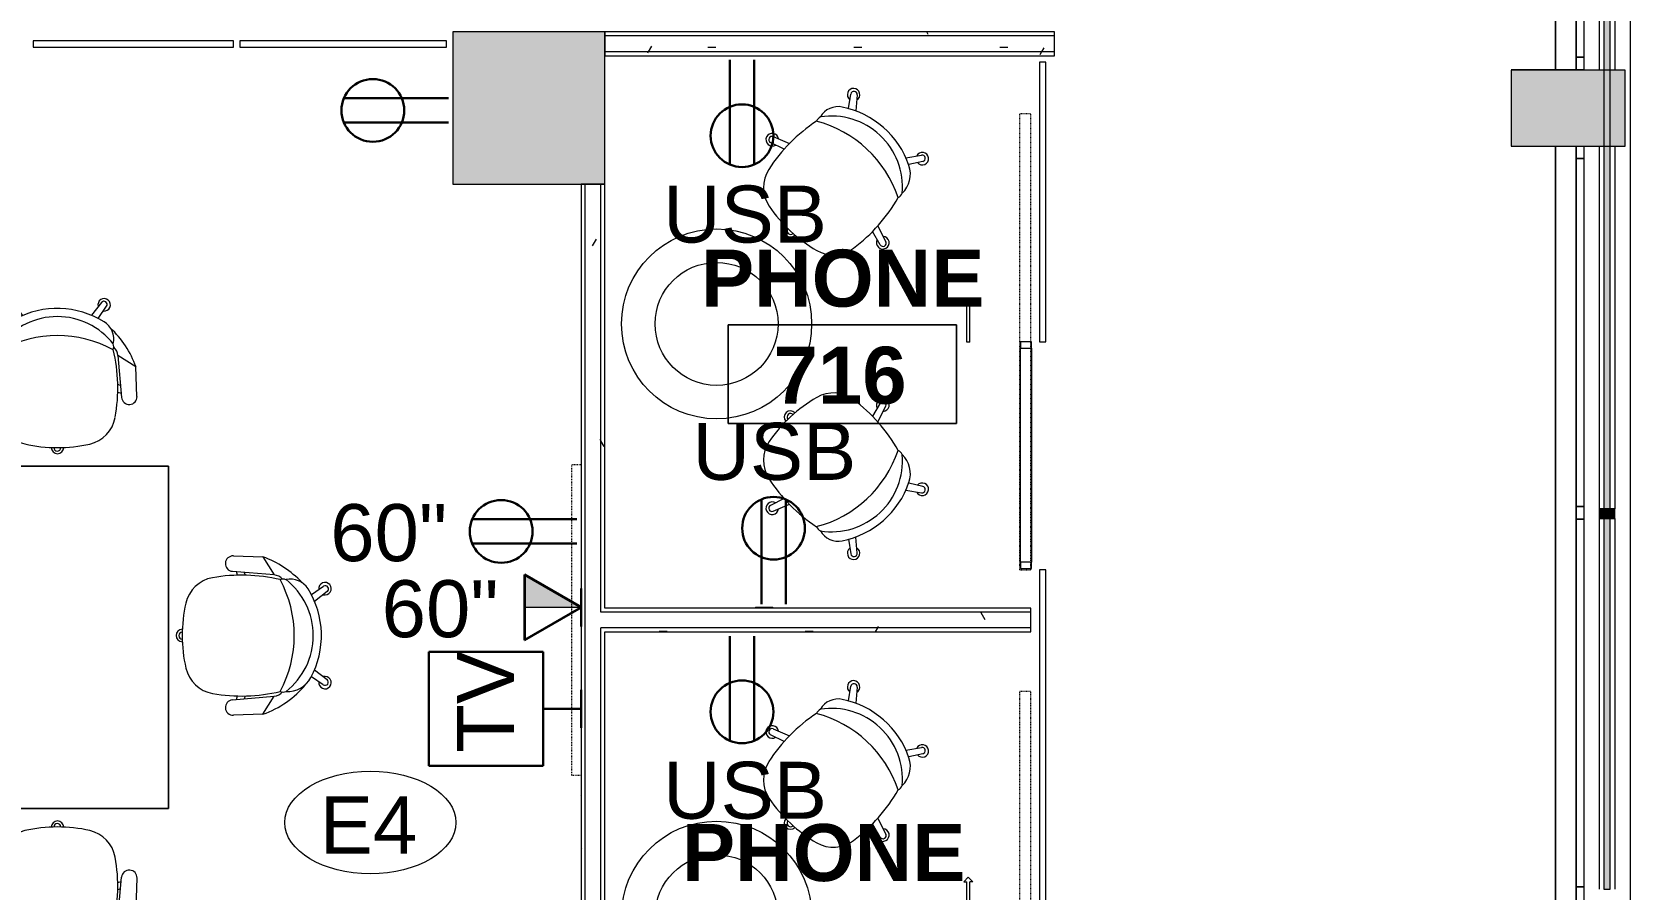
# Model space of a CAD drawing. Header units: inches. Extents: x -2349 to 1043, y -456 to 2193.
# Drawn here: x 753.6 to 1005.7, y -2.3 to 133 of the extents above; entities that cross this region are included whole.
import ezdxf

# ---------------------------------------------------------------- set-up
doc = ezdxf.new("R2010")
doc.units = ezdxf.units.IN
doc.header["$MEASUREMENT"] = 0
doc.linetypes.add('Dash', pattern=[0.25, 0.125, -0.125])
doc.linetypes.add('Dash 1_16_', pattern=[0.125, 0.0625, -0.0625])
for name, color, linetype, lineweight in [('5033_00_7th-9th Floors_Updated_dwg', 8, 'Continuous', 9), ('A-ANNO-NOTE', 131, 'Continuous', 30), ('A-AREA-IDEN', 2, 'Continuous', 9), ('A-COLS', 52, 'Continuous', 13), ('A-DETL-GENF', 92, 'Continuous', 9), ('A-DOOR', 31, 'Continuous', 13), ('A-GLAZ-CURT', 52, 'Continuous', 13), ('A-GLAZ-CWMG', 51, 'Continuous', 13), ('A-Glaz-Exst', 7, 'Continuous', 9), ('A-Shell', 7, 'Continuous', 9), ('A-WALL', 113, 'Continuous', 13), ('A-WALL-PATT', 111, 'Continuous', 13), ('COLUMN', 7, 'Continuous', 9), ('E-ELEC-FIXT', 91, 'Continuous', 9), ('I-FURN', 30, 'Continuous', 9), ('I-WALL', 2, 'Continuous', 13), ('Q-SPCQ', 91, 'Continuous', 9), ('Q-SPCQ-HDLN', 91, 'Dash', 9), ('Q-SPCQ-IDEN', 132, 'Continuous', 9)]:
    doc.layers.add(name, color=color, linetype=linetype, lineweight=lineweight)
doc.styles.add('Arial', font='arial.ttf', dxfattribs={"height": 9})
doc.styles.add('Swis721 Lt BT', font='swissl.ttf', dxfattribs={"height": 9})
doc.styles.add('Swis721 Lt BT_B', font='', dxfattribs={"height": 9})
doc.styles.get('Swis721 Lt BT_B').set_extended_font_data('Swis721 Lt BT', bold=True)
pattern_1 = [(0, (0, 0), (30.72, 7.68), [1.267, -21.773, 1.267, -21.773, -122.88]), (0, (0, 0), (30.72, 7.68), [-46.08, 1.267, -44.813, 1.267, -21.773, -53.76]), (0, (0, 0), (30.72, 7.68), [-115.2, 1.267, -14.093, 1.267, -37.133]), (120, (11.52, 3.84), (-22.011075, 22.7643), [1.267, -21.773, 1.267, -21.773, -122.88]), (120, (11.52, 3.84), (-22.011075, 22.7643), [-46.08, 1.267, -44.813, 1.267, -21.773, -53.76]), (120, (11.52, 3.84), (-22.011075, 22.7643), [-115.2, 1.267, -14.093, 1.267, -37.133]), (240, (15.36, 19.2), (-8.708925, -30.4443), [1.267, -21.773, 1.267, -21.773, -122.88]), (240, (15.36, 19.2), (-8.708925, -30.4443), [-46.08, 1.267, -44.813, 1.267, -21.773, -53.76]), (240, (15.36, 19.2), (-8.708925, -30.4443), [-115.2, 1.267, -14.093, 1.267, -37.133])]

# ---------------------------------------------------------------- blocks, each defined once
blk = doc.blocks.new('5033_00_7th-9th Floors_Updated_dwg-8585573-7TH FLOOR POWER _ SIGNAL')
at = {"layer": 'A-Glaz-Exst'}
for p, q in [((997.2, -53), (997.2, 98.19)), ((997.2, 98.19), (997.2, -53)), ((997.2, -51), (998.45, -51)), ((998.45, -51), (997.2, -51)), ((997.2, -545), (997.2, -65.02)), ((997.2, -65.02), (997.2, -545)), ((997.2, -121.94), (998.45, -121.94)), ((998.45, -121.94), (997.2, -121.94)), ((997.2, -123.94), (998.45, -123.94)), ((998.45, -123.94), (997.2, -123.94)), ((997.2, -181.94), (998.45, -181.94)), ((998.45, -181.94), (997.2, -181.94))]:
    blk.add_line(p, q, dxfattribs=at)
at = {"layer": 'A-Glaz-Exst', "flags": 128}
blk.add_lwpolyline([(998.45, -67), (997.2, -67)], close=True, dxfattribs=at)
at = {"layer": 'A-Shell'}
for p, q in [((993.95, -53.02), (993.95, 93.33)), ((993.95, 93.33), (993.95, -53.02)), ((993.95, -545.02), (993.95, -65.02)), ((993.95, -65.02), (993.95, -545.02))]:
    blk.add_line(p, q, dxfattribs=at)
at = {"layer": 'COLUMN'}
for p, q in [((986.95, -53), (998.45, -53)), ((998.45, -53), (986.95, -53))]:
    blk.add_line(p, q, dxfattribs=at)
blk = doc.blocks.new('Columns 1 - Columns 1-7118049-7TH FLOOR POWER _ SIGNAL')
at = {"layer": 'A-COLS', "lineweight": 9}
h = blk.add_hatch(color=7, dxfattribs=at)
h.paths.add_polyline_path([(862, -405.11), (861.98, -372.97), (801.98, -351.58), (801.98, -383.71), (861.95, -405.09)], flags=0)
h.paths.add_polyline_path([(994.48, -377), (1004.95, -376.98), (1004.95, -365), (986.95, -365), (986.95, -377), (993.97, -377)], flags=0)
h.paths.add_polyline_path([(514, -281.76), (514, -249.63), (453.98, -228.24), (453.98, -260.37), (513.95, -281.74)], flags=0)
h.paths.add_polyline_path([(166, -158.41), (166, -126.28), (105.98, -104.89), (105.98, -137.02), (165.95, -158.39)], flags=0)
h.paths.add_polyline_path([(-182, -35.06), (-182, -2.93), (-242.02, 18.46), (-242.02, -13.67), (-182.05, -35.04)], flags=0)
h.paths.add_polyline_path([(-1982.09, 88.27), (-1922.03, 109.69), (-1922.03, 140.32), (-1982.09, 118.92), (-1982.06, 97), (-1976.88, 98.83), (-1974.21, 91.29), (-1982.09, 88.5), (-1982.09, 88.41)], flags=0)
h.paths.add_polyline_path([(-530, 88.28), (-530, 120.42), (-590.02, 141.81), (-590.02, 109.68), (-530.05, 88.3)], flags=0)
h.paths.add_polyline_path([(843.95, 109), (843.91, 133), (819.95, 133), (819.95, 109), (840.1, 109)], flags=0)
h.paths.add_polyline_path([(1000.37, 115), (1004.95, 115.02), (1004.95, 127), (986.95, 127), (986.95, 115), (998.45, 115)], flags=0)
h.paths.add_polyline_path([(-1634.06, 211.7), (-1574.03, 233.05), (-1574.03, 264.36), (-1634.06, 242.96), (-1634.06, 211.72)], flags=0)
h.paths.add_polyline_path([(-878.47, 211.8), (-878.47, 243.93), (-938.5, 265.32), (-938.5, 233.19), (-878.52, 211.82)], flags=0)
h.paths.add_polyline_path([(495.95, 232), (495.95, 256), (472.03, 256), (472.03, 232), (492.75, 232)], flags=0)
h.paths.add_polyline_path([(-1286.05, 334.98), (-1268.05, 341.39), (-1268.05, 345.6), (-1256.05, 349.87), (-1244.05, 345.6), (-1244.05, 341.38), (-1226.05, 335.02), (-1226.06, 367), (-1256.05, 377.69), (-1286.05, 367), (-1286.05, 334.99)], flags=0)
h.paths.add_polyline_path([(-2021.16, 351.64), (-2013.01, 374.21), (-2035.58, 382.36), (-2043.73, 359.79), (-2041.62, 359.02)], flags=0)
h.paths.add_polyline_path([(-207.74, 478), (-200.03, 478), (-200.03, 502), (-219.79, 502), (-224.03, 490.27), (-224.03, 478), (-208.32, 478)], flags=0)
h.paths.add_polyline_path([(-224.03, 501.32), (-223.78, 502), (-224.03, 502)], flags=0)
h.paths.add_polyline_path([(-549.3, 601), (-548.03, 601), (-548.03, 625), (-569.15, 625), (-572.03, 617.05), (-572.03, 601), (-556.09, 601)], flags=0)
h.paths.add_polyline_path([(496.2, 601), (496.2, 625), (472.2, 625), (472.2, 601), (492.75, 601)], flags=0)
h.paths.add_polyline_path([(831.97, 601.06), (843.95, 601.08), (843.91, 625.06), (819.95, 625.06), (819.95, 601.06), (831.95, 601.06)], flags=0)
h.paths.add_polyline_path([(999.15, 607.06), (1004.95, 607.08), (1004.95, 619.06), (986.95, 619.06), (986.95, 607.06), (998.45, 607.06)], flags=0)
h.paths.add_polyline_path([(-1887.92, 720.64), (-1879.77, 743.21), (-1902.34, 751.36), (-1910.49, 728.79), (-1899.81, 724.93)], flags=0)
h.paths.add_polyline_path([(-910.74, 724), (-896.03, 724), (-896.03, 748), (-920.67, 748), (-920.67, 724), (-911.68, 724)], flags=0)
h.paths.add_polyline_path([(-1616.03, 724), (-1592.03, 724), (-1592.03, 748), (-1616.03, 748), (-1616.03, 731.5)], flags=0)
h.paths.add_polyline_path([(-1843.5, 843.64), (-1835.35, 866.21), (-1857.93, 874.36), (-1866.08, 851.79), (-1845.61, 844.39)], flags=0)
h.paths.add_polyline_path([(492.75, 847), (496.2, 847), (496.2, 871), (472.2, 871), (472.2, 847), (479.89, 847)], flags=0)
h.paths.add_polyline_path([(-1574.05, 847), (-1574.06, 871), (-1616.19, 871), (-1616.19, 847), (-1576.33, 847)], flags=0)
h.paths.add_polyline_path([(-1268.03, 847.03), (-1243.86, 847.03), (-1243.86, 871), (-1268.03, 871), (-1268.03, 863.81)], flags=0)
h.paths.add_polyline_path([(843.95, 1093), (843.91, 1117), (819.95, 1117), (819.95, 1093), (840.1, 1093)], flags=0)
h.paths.add_polyline_path([(482.08, 1093), (495.95, 1093), (495.95, 1117), (471.83, 1117), (471.83, 1093), (481.27, 1093)], flags=0)
h.paths.add_polyline_path([(-1259.55, 1093.21), (-1244.3, 1093.21), (-1244.3, 1117.25), (-1268.29, 1117.25), (-1268.29, 1093.21), (-1268.07, 1093.21)], flags=0)
h.paths.add_polyline_path([(-1607.55, 1093.21), (-1592.35, 1093.21), (-1592.35, 1117.25), (-1616.3, 1117.25), (-1616.3, 1093.21), (-1616.07, 1093.21)], flags=0)
h.paths.add_polyline_path([(993.95, 1099), (1004.95, 1099.02), (1004.95, 1111), (986.95, 1111), (986.95, 1099), (993.94, 1099)], flags=0)
h.paths.add_polyline_path([(-1594.42, 1339.25), (-1592.3, 1339.25), (-1592.3, 1363.25), (-1616.3, 1363.25), (-1616.3, 1339.25), (-1600.55, 1339.25)], flags=0)
h.paths.add_polyline_path([(-1268.3, 1339.25), (-1244.3, 1339.25), (-1244.3, 1363.25), (-1268.3, 1363.25), (-1268.3, 1343.02)], flags=0)
h.paths.add_polyline_path([(471.95, 1462.86), (495.95, 1462.86), (495.95, 1486.86), (471.95, 1486.86)], flags=0)
h.paths.add_polyline_path([(801.95, 1567), (861.95, 1588.4), (861.95, 1619.14), (850.07, 1619.14), (850, 1619.04), (849.95, 1619.16), (849.95, 1622.86), (801.95, 1605.75), (801.95, 1567.02)], flags=0)
h.paths.add_polyline_path([(-1592.05, 1585.02), (-1592.05, 1609.02), (-1616.05, 1609.02), (-1616.05, 1585.02)], flags=0)
h.paths.add_polyline_path([(-1244.3, 1585.27), (-1244.3, 1609.27), (-1268.3, 1609.27), (-1268.3, 1585.27)], flags=0)
h.paths.add_polyline_path([(-1678.05, 1731.02), (-1654.55, 1731.02), (-1654.55, 1776.02), (-1678.05, 1776.02), (-1678.05, 1772.52), (-1658.05, 1772.52), (-1658.05, 1734.52), (-1678.05, 1734.52)], flags=0)
h.paths.add_polyline_path([(-921.05, 1827.02), (-895.05, 1827.02), (-895.05, 1853.02), (-921.05, 1853.02), (-921.05, 1827.76)], flags=0)
h.paths.add_polyline_path([(496.95, 1827.02), (496.95, 1853.02), (470.95, 1853.02), (470.95, 1827.02), (492.75, 1827.02)], flags=0)
h.paths.add_polyline_path([(148.95, 1827.02), (148.95, 1853.02), (122.95, 1853.02), (122.95, 1827.02), (145.4, 1827.02)], flags=0)
h.paths.add_polyline_path([(-559.8, 1827.02), (-547.04, 1827.02), (-547.04, 1853.02), (-573.04, 1853.02), (-573.04, 1827.02), (-560.05, 1827.02)], flags=0)
h.paths.add_polyline_path([(-214.73, 1827.04), (-199.03, 1827.04), (-199.03, 1853.03), (-225.05, 1853.03), (-225.05, 1827.04), (-214.81, 1827.04)], flags=0)
h.paths.add_polyline_path([(-1604.86, 1828.27), (-1592.3, 1828.27), (-1592.3, 1852.27), (-1600.05, 1852.27), (-1600.05, 2104.82), (-1574.05, 2104.82), (-1574.05, 2138.82), (-1608.05, 2138.82), (-1608.05, 1852.27), (-1616.3, 1852.27), (-1616.3, 1828.27), (-1605.11, 1828.27)], flags=0)
h.paths.add_polyline_path([(-1246.45, 1828.27), (-1244.3, 1828.27), (-1244.3, 1852.27), (-1268.3, 1852.27), (-1268.3, 1828.27), (-1252.55, 1828.27)], flags=0)
h.paths.add_polyline_path([(-1629.95, 1836.02), (-1620.8, 1836.02), (-1620.8, 1844.02), (-1678.05, 1844.02), (-1678.05, 1836.02)], flags=0)
h.paths.add_polyline_path([(861.95, 2100.07), (861.95, 2138.82), (801.95, 2138.82), (801.95, 2110.02), (831.95, 2110.02), (831.95, 2100.07), (853.95, 2100.07)], flags=0)
h.paths.add_polyline_path([(-878.05, 2104.79), (-878.05, 2138.82), (-938.13, 2138.82), (-938.13, 2104.79)], flags=0)
h.paths.add_polyline_path([(-1225.94, 2104.81), (-1225.94, 2138.82), (-1286.03, 2138.82), (-1286.03, 2104.81)], flags=0)
h.paths.add_polyline_path([(165.96, 2104.82), (165.96, 2138.82), (105.95, 2138.82), (105.95, 2104.82)], flags=0)
h.paths.add_polyline_path([(454.05, 2104.82), (513.95, 2104.82), (513.95, 2138.82), (454.05, 2138.82)], flags=0)
h.paths.add_polyline_path([(-590.05, 2104.82), (-530.05, 2104.82), (-530.05, 2138.82), (-590.05, 2138.82)], flags=0)
h.paths.add_polyline_path([(-181.82, 2104.82), (-181.82, 2138.82), (-242.05, 2138.82), (-242.05, 2104.82), (-189.08, 2104.82)], flags=0)
at = {"layer": 'A-COLS', "color": 8, "lineweight": 20}
for p, q in [((843.95, 133), (819.95, 133)), ((819.95, 133), (819.95, 109)), ((843.95, 109), (843.95, 133)), ((1004.95, 127), (986.95, 127)), ((986.95, 127), (986.95, 115)), ((1004.95, 115), (1004.95, 127)), ((986.95, 115), (1004.95, 115)), ((819.95, 109), (843.95, 109))]:
    blk.add_line(p, q, dxfattribs=at)
blk = doc.blocks.new('System Panel - Glazed-7824391-7TH FLOOR POWER _ SIGNAL')
at = {"layer": 'A-GLAZ-CURT', "lineweight": 9}
h = blk.add_hatch(color=7, dxfattribs=at)
h.paths.add_polyline_path([(-64.25, 0.23), (-64.25, -0.5), (-6.9, -0.5), (-6.9, 0.5), (-64.25, 0.5)], flags=0)
h.paths.add_polyline_path([(5.1, -0.01), (5.12, -0.5), (64.25, -0.5), (64.25, 0.5), (5.1, 0.5)], flags=0)
at = {"layer": 'A-GLAZ-CURT', "color": 8, "lineweight": 20}
for p, q in [((64.25, 0.5), (-64.25, 0.5)), ((-64.25, 0.5), (-64.25, -0.5)), ((64.25, -0.5), (64.25, 0.5)), ((-64.25, -0.5), (64.25, -0.5))]:
    blk.add_line(p, q, dxfattribs=at)
blk = doc.blocks.new('System Panel - Glazed-7824389-7TH FLOOR POWER _ SIGNAL')
at = {"layer": 'A-GLAZ-CURT', "lineweight": 9}
blk.add_hatch(color=7, dxfattribs=at).paths.add_polyline_path([(-29.25, -0.5), (29.25, -0.5), (29.25, 0.5), (-29.25, 0.5)], flags=0)
at = {"layer": 'A-GLAZ-CURT', "color": 8, "lineweight": 20}
for p, q in [((29.25, 0.5), (-29.25, 0.5)), ((-29.25, 0.5), (-29.25, -0.5)), ((29.25, -0.5), (29.25, 0.5)), ((-29.25, -0.5), (29.25, -0.5))]:
    blk.add_line(p, q, dxfattribs=at)
blk = doc.blocks.new('Rectangular Mullion - 1_5_ x 2_5_ rectangular SS-7796962-7TH FLOOR POWER _ SIGNAL')
at = {"layer": 'A-GLAZ-CWMG', "lineweight": 9}
for p, q in [((1000.83, -245.79), (1000.83, -304.29)), ((1003.33, -245.79), (1003.33, -304.29))]:
    blk.add_line(p, q, dxfattribs=at)
blk = doc.blocks.new('Rectangular Mullion - 1_5_ x 2_5_ rectangular SS-7824379-7TH FLOOR POWER _ SIGNAL')
at = {"layer": 'A-GLAZ-CWMG', "lineweight": 9}
for p, q in [((1000.83, 186.21), (1000.83, 127)), ((1003.33, 186.21), (1003.33, 127)), ((1000.83, 115), (1000.83, 57.71)), ((1003.33, 115), (1003.33, 57.71))]:
    blk.add_line(p, q, dxfattribs=at)
blk = doc.blocks.new('Rectangular Mullion - 1_5_ x 2_5_ rectangular SS-7796925-7TH FLOOR POWER _ SIGNAL')
at = {"layer": 'A-GLAZ-CWMG', "lineweight": 9}
blk.add_hatch(color=7, dxfattribs=at).paths.add_polyline_path([(-0.75, 0.5), (-0.75, 1.25), (0.75, 1.25), (0.75, -1.25), (-0.75, -1.25), (-0.75, -0.5)], flags=0)
at = {"layer": 'A-GLAZ-CWMG', "color": 8, "lineweight": 20}
for p, q in [((-0.75, 1.25), (0.75, 1.25)), ((-0.75, -1.25), (-0.75, 1.25)), ((0.75, 1.25), (0.75, -1.25)), ((0.75, -1.25), (-0.75, -1.25))]:
    blk.add_line(p, q, dxfattribs=at)
blk = doc.blocks.new('Furniture 19 - Furniture 49-7940041-7TH FLOOR POWER _ SIGNAL')
at = {"layer": 'I-FURN'}
for p, q in [((775.12, 64.45), (625.12, 64.45)), ((625.12, 64.45), (625.12, 10.45)), ((625.12, 10.45), (625.12, 64.45)), ((625.12, 64.45), (775.12, 64.45)), ((775.12, 10.45), (775.12, 64.45)), ((775.12, 64.45), (775.12, 10.45)), ((660.61, 51.27), (645.61, 51.27)), ((645.61, 51.27), (645.61, 23.27)), ((645.61, 23.27), (645.61, 51.27)), ((645.61, 51.27), (660.61, 51.27)), ((660.61, 23.27), (660.61, 51.27)), ((660.61, 51.27), (660.61, 23.27)), ((751.61, 51.27), (736.61, 51.27)), ((736.61, 51.27), (736.61, 23.27)), ((736.61, 23.27), (736.61, 51.27)), ((736.61, 51.27), (751.61, 51.27)), ((751.61, 23.27), (751.61, 51.27)), ((751.61, 51.27), (751.61, 23.27)), ((645.61, 23.27), (660.61, 23.27)), ((660.61, 23.27), (645.61, 23.27)), ((736.61, 23.27), (751.61, 23.27)), ((751.61, 23.27), (736.61, 23.27)), ((625.12, 10.45), (775.12, 10.45)), ((775.12, 10.45), (625.12, 10.45))]:
    blk.add_line(p, q, dxfattribs=at)
blk = doc.blocks.new('Steelcase - Seating - Cobi 434 Series - Chair - Fix Arm-8034292-7TH FLOOR POWER _ SIGNAL')
at = {"layer": 'I-FURN'}
for p, q in [((-12.47, -12.75), (-12.64, -8.08)), ((-10.21, -7.93), (-9.63, -14.52)), ((-10.15, -8.59), (-9.59, -8.75)), ((-9.6, -9.96), (-10.05, -9.8)), ((9.47, -8.75), (10.03, -8.59)), ((9.92, -9.79), (9.47, -9.95)), ((9.51, -14.52), (10.08, -7.93)), ((12.51, -8.08), (12.35, -12.75)), ((-12.47, -12.75), (-9.63, -14.52)), ((12.35, -12.75), (9.51, -14.52)), ((-7.83, -22.26), (-6.55, -20.39)), ((-5.49, -20.88), (-7.01, -22.86)), ((6.89, -22.9), (5.34, -20.89)), ((6.4, -20.39), (7.72, -22.31))]:
    blk.add_line(p, q, dxfattribs=at)
for centre, radius, start, end in [((-0.04, -23.16), 23.16, 77.2727, 102.8692), ((-0.04, -0.02), 0.981, 0, 180), ((-0.07, -0.01), 0.553, 0.1258, 180), ((-4.03, -5.7), 5.25, 102.8692, 170.0373), ((3.9, -5.69), 5.25, 9.9896, 77.2727), ((16.9, -9.38), 26.5, 170.0373, 193.2758), ((-17.02, -9.38), 26.5, 346.7242, 9.9896), ((-11.42, -8.03), 1.22, 5, 182), ((11.3, -8.03), 1.22, 358, 175), ((2.36, -7.4), 15.77, 199.8319, 230.1681), ((-7.66, -14.35), 1.98, 185, 228.7419), ((-2.48, -7.4), 15.77, 313.2865, 340.1681), ((7.54, -14.35), 1.98, 311.2581, 355), ((-7.54, -15.92), 1.43, 161.2842, 198.7158), ((-4.7, -16.61), 4.2, 176.8505, 241.7983), ((-0.06, 0.95), 18.63, 241.7066, 298.2934), ((-0.06, -9.46), 11.22, 218.0902, 321.9098), ((5.59, -17.11), 3.26, 301.764, 12.8646), ((7.41, -15.92), 1.43, 341.2842, 18.7158), ((-0.07, -7.96), 14.01, 241.7983, 301.764), ((-7.48, -22.54), 0.986, 82.3243, 16.8141), ((-7.41, -22.55), 0.51, 145.5404, 322.4599), ((7.34, -22.54), 0.986, 163.1859, 97.6757), ((7.29, -22.59), 0.509, 218.721, 33.2788)]:
    blk.add_arc(centre, radius, start, end, dxfattribs=at)
blk = doc.blocks.new('Steelcase - Seating - Cobi 434 Series - Chair - Fix Arm-8034614-7TH FLOOR POWER _ SIGNAL')
at = {"layer": 'I-FURN'}
for p, q in [((-5.49, 20.88), (-7.01, 22.86)), ((6.89, 22.9), (5.34, 20.89)), ((-7.83, 22.26), (-6.55, 20.39)), ((6.4, 20.39), (7.72, 22.31)), ((-12.47, 12.75), (-12.64, 8.08)), ((-12.47, 12.75), (-9.63, 14.52)), ((-10.21, 7.93), (-9.63, 14.52)), ((12.35, 12.75), (9.51, 14.52)), ((9.51, 14.52), (10.08, 7.93)), ((12.51, 8.08), (12.35, 12.75)), ((-10.15, 8.59), (-9.59, 8.75)), ((-9.6, 9.96), (-10.05, 9.8)), ((9.92, 9.79), (9.47, 9.95)), ((9.47, 8.75), (10.03, 8.59))]:
    blk.add_line(p, q, dxfattribs=at)
for centre, radius, start, end in [((-7.48, 22.54), 0.986, 343.1859, 277.6757), ((-7.41, 22.55), 0.51, 37.5401, 214.4596), ((7.34, 22.54), 0.986, 262.3243, 196.8141), ((7.29, 22.59), 0.509, 326.7212, 141.279), ((-4.7, 16.61), 4.2, 118.2017, 183.1495), ((-0.06, 9.46), 11.22, 38.0902, 141.9098), ((-0.07, 7.96), 14.01, 58.236, 118.2017), ((2.36, 7.4), 15.77, 129.8319, 160.1681), ((-0.06, -0.95), 18.63, 61.7066, 118.2934), ((5.59, 17.11), 3.26, 347.1354, 58.236), ((-2.48, 7.4), 15.77, 19.8319, 46.7135), ((-7.66, 14.35), 1.98, 131.2581, 175), ((16.9, 9.38), 26.5, 166.7242, 189.9627), ((-7.54, 15.92), 1.43, 161.2842, 198.7158), ((7.41, 15.92), 1.43, 341.2842, 18.7158), ((-17.02, 9.38), 26.5, 350.0104, 13.2758), ((7.54, 14.35), 1.98, 5, 48.7419), ((-11.42, 8.03), 1.22, 178, 355), ((11.3, 8.03), 1.22, 185, 2), ((-4.03, 5.7), 5.25, 189.9627, 257.1308), ((3.9, 5.69), 5.25, 282.7273, 350.0104), ((-0.04, 23.16), 23.16, 257.1308, 282.7273), ((-0.04, 0.02), 0.981, 180, 360), ((-0.07, 0.01), 0.553, 180, 359.8742)]:
    blk.add_arc(centre, radius, start, end, dxfattribs=at)
blk = doc.blocks.new('System Panel - Glazed-8753573-7TH FLOOR POWER _ SIGNAL')
at = {"layer": 'A-GLAZ-CURT'}
for p, q in [((16.3, 0.5), (-16.3, 0.5)), ((-16.3, 0.5), (-16.3, -0.5)), ((16.3, -0.5), (16.3, 0.5)), ((-16.3, -0.5), (16.3, -0.5))]:
    blk.add_line(p, q, dxfattribs=at)
blk = doc.blocks.new('System Panel - Glazed-8753574-7TH FLOOR POWER _ SIGNAL')
at = {"layer": 'A-GLAZ-CURT'}
for p, q in [((15.8, 0.5), (-15.8, 0.5)), ((-15.8, 0.5), (-15.8, -0.5)), ((15.8, -0.5), (15.8, 0.5)), ((-15.8, -0.5), (15.8, -0.5))]:
    blk.add_line(p, q, dxfattribs=at)
blk = doc.blocks.new('A-Flat_Screen_TV-generic - A-Flat_Screen_TV-generic-7899212-7TH FLOOR POWER _ SIGNAL')
at = {"layer": 'Q-SPCQ-HDLN'}
for p, q in [((-24.5, 3.375), (-24.5, 1.875)), ((24.5, 3.375), (-24.5, 3.375)), ((24.5, 1.875), (24.5, 3.375))]:
    blk.add_line(p, q, dxfattribs=at)
blk = doc.blocks.new('PS - Power Device _Wall Base_ - Duplex-9364070-7TH FLOOR POWER _ SIGNAL')
at = {"layer": 'E-ELEC-FIXT'}
for p, q in [((867.7, 42.23), (870.45, 42.23)), ((867.7, 42.23), (867.7, 42.04)), ((870.45, 42.04), (870.45, 42.23))]:
    blk.add_line(p, q, dxfattribs=at)
blk = doc.blocks.new('Barn Door - Glass Door - D13 - DEMOUNTABLE SLIDER-40_ x 96_-8564951-7TH FLOOR POWER _ SIGNAL')
at = {"layer": 'A-DETL-GENF'}
for p, q in [((17.91, 12), (23.91, 12)), ((17.91, 11.5), (17.91, 12)), ((17.91, 11.5), (23.91, 11.5)), ((23.91, 12.46), (23.91, 12)), ((24.62, 11.75), (23.91, 12.46)), ((24.62, 11.75), (23.91, 11.04)), ((23.91, 11.04), (23.91, 11.5))]:
    blk.add_line(p, q, dxfattribs=at)
at = {"layer": 'A-DOOR', "linetype": 'Dash 1_16_', "lineweight": 9}
for p, q in [((-18, 3.62), (54, 3.62)), ((-18, 3.62), (-18, 1.87)), ((54, 3.62), (54, 1.87)), ((-18, 1.87), (54, 1.87))]:
    blk.add_line(p, q, dxfattribs=at)
at = {"layer": 'A-DOOR', "lineweight": 20}
for p, q in [((-16.81, 3.5), (-17.81, 3.5)), ((-17.81, 3.5), (-17.81, 1.75)), ((-16.81, 1.75), (-16.81, 3.5)), ((18, 3.5), (17, 3.5)), ((17, 3.5), (17, 1.75)), ((18, 1.75), (18, 3.5)), ((-17.81, 1.75), (-16.81, 1.75)), ((17, 1.75), (18, 1.75))]:
    blk.add_line(p, q, dxfattribs=at)
at = {"layer": 'A-DOOR', "lineweight": 9}
for p, q in [((-16.81, 3.5), (17, 3.5)), ((17, 1.75), (-16.81, 1.75))]:
    blk.add_line(p, q, dxfattribs=at)
blk = doc.blocks.new('System Panel - Glazed-9603130-7TH FLOOR POWER _ SIGNAL')
at = {"layer": 'A-GLAZ-CURT'}
for p, q in [((-43.94, 0.5), (-88.08, 0.5)), ((-88.08, 0.5), (-88.08, -0.5)), ((-43.94, -0.5), (-43.94, 0.5)), ((47.21, 0.5), (-7.94, 0.5)), ((-7.94, 0.5), (-7.94, -0.5)), ((47.21, -0.5), (47.21, 0.5)), ((88.08, 0.5), (83.21, 0.5)), ((83.21, 0.5), (83.21, -0.5)), ((88.08, -0.5), (88.08, 0.5)), ((-88.08, -0.5), (-43.94, -0.5)), ((-7.94, -0.5), (47.21, -0.5)), ((83.21, -0.5), (88.08, -0.5))]:
    blk.add_line(p, q, dxfattribs=at)
blk = doc.blocks.new('Steelcase Coalesse - Montara650 - Table - Cafe Height - Round - Counter Height - 30__ Diameter 2-7423130-7TH FLOOR POWER _ SIGNAL')
at = {"layer": 'I-FURN'}
for radius in [15, 9.7]:
    blk.add_circle((0, 0), radius, dxfattribs=at)
blk = doc.blocks.new('Steelcase - Seating - Cobi 434 Series - Chair - Without Arm-7422878-7TH FLOOR POWER _ SIGNAL')
at = {"layer": 'I-FURN'}
for p, q in [((-5.49, 20.88), (-7.01, 22.86)), ((6.89, 22.9), (5.34, 20.89)), ((-7.83, 22.26), (-6.55, 20.39)), ((6.4, 20.39), (7.72, 22.31)), ((-9.6, 9.96), (-12.23, 9.03)), ((-11.91, 8.06), (-9.59, 8.75)), ((12.09, 9.03), (9.47, 9.96)), ((9.47, 8.75), (11.78, 8.07))]:
    blk.add_line(p, q, dxfattribs=at)
for centre, radius, start, end in [((-7.48, 22.54), 0.986, 343.1859, 277.6757), ((-7.41, 22.55), 0.51, 37.5401, 214.4596), ((7.34, 22.54), 0.986, 262.3243, 196.8141), ((7.29, 22.59), 0.509, 326.7212, 141.279), ((-4.7, 16.61), 4.2, 118.2017, 183.1495), ((-0.06, 9.46), 11.22, 38.0902, 141.9098), ((-0.07, 7.96), 14.01, 58.236, 118.2017), ((-0.06, -0.95), 18.63, 61.7066, 118.2934), ((5.59, 17.11), 3.26, 347.1354, 58.236), ((16.9, 9.38), 26.5, 166.7242, 189.9627), ((-7.54, 15.92), 1.43, 161.2842, 198.7158), ((7.41, 15.92), 1.43, 341.2842, 18.7158), ((-17.02, 9.38), 26.5, 350.0104, 13.2758), ((-11.99, 8.58), 1, 50.0619, 345.7359), ((-12.06, 8.55), 0.507, 109.5402, 286.4595), ((11.87, 8.58), 1, 194.2641, 129.9381), ((11.92, 8.56), 0.508, 253.5405, 70.4598), ((-4.03, 5.7), 5.25, 189.9627, 257.1308), ((3.9, 5.69), 5.25, 282.7273, 350.0104), ((-0.04, 23.16), 23.16, 257.1308, 282.7273), ((-0.04, 0.02), 0.981, 180, 360), ((-0.07, 0.01), 0.553, 180, 359.8742)]:
    blk.add_arc(centre, radius, start, end, dxfattribs=at)
blk = doc.blocks.new('Steelcase - Seating - Cobi 434 Series - Chair - Without Arm-7422991-7TH FLOOR POWER _ SIGNAL')
at = {"layer": 'I-FURN'}
for p, q in [((-9.6, -9.96), (-12.23, -9.03)), ((-11.91, -8.06), (-9.59, -8.75)), ((9.47, -8.75), (11.78, -8.07)), ((12.09, -9.03), (9.47, -9.96)), ((-7.83, -22.26), (-6.55, -20.39)), ((-5.49, -20.88), (-7.01, -22.86)), ((6.89, -22.9), (5.34, -20.89)), ((6.4, -20.39), (7.72, -22.31))]:
    blk.add_line(p, q, dxfattribs=at)
for centre, radius, start, end in [((-0.04, -23.16), 23.16, 77.2727, 102.8692), ((-0.04, -0.02), 0.981, 0, 180), ((-0.07, -0.01), 0.553, 0.1258, 180), ((-4.03, -5.7), 5.25, 102.8692, 170.0373), ((3.9, -5.69), 5.25, 9.9896, 77.2727), ((16.9, -9.38), 26.5, 170.0373, 193.2758), ((-17.02, -9.38), 26.5, 346.7242, 9.9896), ((-11.99, -8.58), 1, 14.2641, 309.9381), ((-12.06, -8.55), 0.507, 73.5405, 250.4598), ((11.87, -8.58), 1, 230.0619, 165.7359), ((11.92, -8.56), 0.508, 289.5402, 106.4595), ((-7.54, -15.92), 1.43, 161.2842, 198.7158), ((-4.7, -16.61), 4.2, 176.8505, 241.7983), ((-0.06, 0.95), 18.63, 241.7066, 298.2934), ((-0.06, -9.46), 11.22, 218.0902, 321.9098), ((5.59, -17.11), 3.26, 301.764, 12.8646), ((7.41, -15.92), 1.43, 341.2842, 18.7158), ((-0.07, -7.96), 14.01, 241.7983, 301.764), ((-7.48, -22.54), 0.986, 82.3243, 16.8141), ((-7.41, -22.55), 0.51, 145.5404, 322.4599), ((7.34, -22.54), 0.986, 163.1859, 97.6757), ((7.29, -22.59), 0.509, 218.721, 33.2788)]:
    blk.add_arc(centre, radius, start, end, dxfattribs=at)
blk = doc.blocks.new('Steelcase Coalesse - Montara650 - Table - Cafe Height - Round - Counter Height - 30__ Diameter 2-7271547-7TH FLOOR POWER _ SIGNAL')
at = {"layer": 'I-FURN'}
for radius in [15, 9.7]:
    blk.add_circle((0, 0), radius, dxfattribs=at)
blk = doc.blocks.new('Room Tag - Room Name and Number-3379422-7TH FLOOR POWER _ SIGNAL')
at = {"layer": 'A-AREA-IDEN'}
for p, q in [((-0.1881, -0.1636), (-0.1881, -0.0018)), ((-0.1881, -0.0018), (0.1869, -0.0018)), ((0.1869, -0.0018), (-0.1881, -0.0018)), ((-0.1881, -0.0018), (-0.1881, -0.1636)), ((0.1869, -0.0018), (0.1869, -0.1636)), ((0.1869, -0.1636), (0.1869, -0.0018)), ((0.1869, -0.1636), (-0.1881, -0.1636)), ((-0.1881, -0.1636), (0.1869, -0.1636))]:
    blk.add_line(p, q, dxfattribs=at)
blk = doc.blocks.new('Appliance_Specialty Equipment Tag - Standard-3515593-7TH FLOOR POWER _ SIGNAL')
at = {"layer": 'Q-SPCQ-IDEN'}
blk.add_ellipse((-0.0499, 0.0037), major_axis=(-0.1406, 0), ratio=0.600473, dxfattribs=at)

msp = doc.modelspace()

# ---------------------------------------------------------------- hatches: boundary and pattern name
at = {"layer": 'A-ANNO-NOTE', "lineweight": 9}
msp.add_hatch(color=256, dxfattribs=at).paths.add_polyline_path([(840.27, 42.21), (831.34, 47.36), (831.34, 42.21), (840.1, 42.21)], flags=0)
at = {"layer": 'A-WALL-PATT', "lineweight": 9}
h = msp.add_hatch(dxfattribs=at)
h.set_pattern_fill('FP_1', color=256, style=0, pattern_type=2)
h.set_pattern_definition(pattern_1)
h.paths.add_polyline_path([(877.32, 132.37), (914.92, 132.37), (914.92, 133), (843.95, 133), (843.95, 132.37), (874.48, 132.37)], flags=0)
h = msp.add_hatch(dxfattribs=at)
h.set_pattern_fill('FP_1', color=256, style=0, pattern_type=2)
h.set_pattern_definition(pattern_1)
h.paths.add_polyline_path([(891.56, 129.87), (914.92, 129.87), (914.92, 132.37), (843.95, 132.37), (843.95, 129.87), (890.24, 129.87)], flags=0)
h = msp.add_hatch(dxfattribs=at)
h.set_pattern_fill('FP_1', color=256, style=0, pattern_type=2)
h.set_pattern_definition(pattern_1)
h.paths.add_polyline_path([(914.92, 129.25), (914.92, 129.87), (843.95, 129.87), (843.95, 129.25), (891.56, 129.25)], flags=0)
h = msp.add_hatch(dxfattribs=at)
h.set_pattern_fill('FP_1', color=256, style=0, pattern_type=2)
h.set_pattern_definition(pattern_1)
h.paths.add_polyline_path([(840.83, -48.91), (840.83, 109), (840.2, 109), (840.2, -48.91)], flags=0)
h = msp.add_hatch(dxfattribs=at)
h.set_pattern_fill('FP_1', color=256, style=0, pattern_type=2)
h.set_pattern_definition(pattern_1)
h.paths.add_polyline_path([(840.83, -49.54), (843.33, -49.54), (843.33, 109), (840.83, 109), (840.83, -48.91)], flags=0)
h = msp.add_hatch(dxfattribs=at)
h.set_pattern_fill('FP_1', color=256, style=0, pattern_type=2)
h.set_pattern_definition(pattern_1)
h.paths.add_polyline_path([(843.33, -48.91), (843.95, -48.91), (843.95, 38.92), (843.33, 38.92), (843.33, -29.84)], flags=0)
h.paths.add_polyline_path([(843.33, 41.42), (843.95, 41.42), (843.95, 109), (843.33, 109), (843.33, 53.02)], flags=0)
h = msp.add_hatch(dxfattribs=at)
h.set_pattern_fill('FP_1', color=256, style=0, pattern_type=2)
h.set_pattern_definition(pattern_1)
h.paths.add_polyline_path([(865.83, 38.92), (911.17, 38.92), (911.17, 41.42), (843.33, 41.42), (843.33, 38.92), (843.95, 38.92)], flags=0)
h = msp.add_hatch(dxfattribs=at)
h.set_pattern_fill('FP_1', color=256, style=0, pattern_type=2)
h.set_pattern_definition(pattern_1)
h.paths.add_polyline_path([(911.17, 38.29), (911.17, 38.92), (843.95, 38.92), (843.95, 38.29), (891.56, 38.29)], flags=0)

# ---------------------------------------------------------------- linework, layer by layer
at = {"layer": 'A-ANNO-NOTE'}
for p, q in [((863.67, 128.59), (863.67, 112.07)), ((867.5, 128.59), (867.5, 112.07)), ((867.5, 128.59), (867.5, 112.07)), ((819.3, 122.53), (802.77, 122.53)), ((819.3, 118.7), (802.77, 118.7)), ((819.3, 118.7), (802.77, 118.7)), ((868.66, 42.7), (868.66, 59.22)), ((868.66, 42.7), (868.66, 59.22)), ((872.49, 42.7), (872.49, 59.22)), ((839.55, 56.08), (823.02, 56.08)), ((839.55, 52.24), (823.02, 52.24)), ((839.55, 52.24), (823.02, 52.24)), ((840.2, 42.17), (831.27, 47.32)), ((831.27, 37.01), (831.27, 47.32)), ((840.27, 42.21), (831.34, 47.36)), ((831.34, 37.05), (831.34, 47.36)), ((840.2, 45.17), (840.2, 39.17)), ((840.2, 42.17), (831.27, 37.01)), ((840.27, 42.21), (831.34, 37.05)), ((863.67, 37.64), (863.67, 21.11)), ((867.5, 37.64), (867.5, 21.11)), ((867.5, 37.64), (867.5, 21.11)), ((834.2, 35.17), (816.2, 35.17)), ((816.2, 35.17), (816.2, 17.17)), ((834.2, 17.17), (834.2, 35.17)), ((840.2, 29.17), (840.2, 23.17)), ((840.2, 26.17), (834.2, 26.17)), ((816.2, 17.17), (834.2, 17.17))]:
    msp.add_line(p, q, dxfattribs=at)
at = {"layer": 'A-ANNO-NOTE', "lineweight": 9}
for p, q in [((840.27, 42.21), (831.34, 47.36)), ((831.34, 47.36), (831.34, 42.21)), ((831.34, 42.21), (840.27, 42.21))]:
    msp.add_line(p, q, dxfattribs=at)
at = {"layer": 'A-ANNO-NOTE'}
for centre in [(807.34, 120.62), (865.59, 116.63), (827.59, 54.16), (870.57, 54.66), (865.59, 25.68)]:
    msp.add_circle(centre, 4.95, dxfattribs=at)
at = {"layer": 'A-WALL'}
for p, q in [((914.92, 132.37), (843.95, 132.37)), ((914.92, 129.87), (843.95, 129.87)), ((840.83, -49.54), (840.83, 109)), ((843.33, 41.42), (843.33, 109)), ((911.17, 41.42), (843.33, 41.42)), ((843.33, -49.54), (843.33, 38.92)), ((911.17, 38.92), (843.33, 38.92))]:
    msp.add_line(p, q, dxfattribs=at)
at = {"layer": 'I-WALL', "lineweight": 9}
for p, q in [((1005.7, 1677.05), (1005.7, -450.91)), ((998.45, 127), (998.45, 280.14)), ((998.45, -365), (998.45, 115))]:
    msp.add_line(p, q, dxfattribs=at)
at = {"layer": 'I-WALL'}
for p, q in [((914.92, 133), (843.95, 133)), ((843.95, 133), (843.95, 129.25)), ((914.92, 129.25), (914.92, 133)), ((843.95, 129.25), (914.92, 129.25)), ((840.2, 109), (840.2, -48.91)), ((843.95, 109), (840.2, 109)), ((843.95, 42.04), (843.95, 109)), ((911.17, 42.04), (843.95, 42.04)), ((911.17, 38.29), (911.17, 42.04)), ((843.95, -48.91), (843.95, 38.29)), ((843.95, 38.29), (911.17, 38.29))]:
    msp.add_line(p, q, dxfattribs=at)

# ---------------------------------------------------------------- block references
at = {"layer": '5033_00_7th-9th Floors_Updated_dwg', "color": 7}
msp.add_blockref('5033_00_7th-9th Floors_Updated_dwg-8585573-7TH FLOOR POWER _ SIGNAL', (0, 180.02), dxfattribs=at)
at = {"layer": 'A-AREA-IDEN', "xscale": 95.99999999999994, "yscale": 95.99999999999994, "zscale": 95.99999999999994}
msp.add_blockref('Room Tag - Room Name and Number-3379422-7TH FLOOR POWER _ SIGNAL', (881.48, 86.93), dxfattribs=at)
at = {"layer": 'A-COLS', "lineweight": 9}
msp.add_blockref('Columns 1 - Columns 1-7118049-7TH FLOOR POWER _ SIGNAL', (0, 0), dxfattribs=at)
at = {"layer": 'A-DOOR', "rotation": 89.9999999999999}
for p in [(913.04, 66.11), (913.04, -25.04)]:
    msp.add_blockref('Barn Door - Glass Door - D13 - DEMOUNTABLE SLIDER-40_ x 96_-8564951-7TH FLOOR POWER _ SIGNAL', p, dxfattribs=at)
at = {"layer": 'A-GLAZ-CURT', "lineweight": 9}
for name, p, rotation in [('System Panel - Glazed-7824391-7TH FLOOR POWER _ SIGNAL', (1002.08, 121.96), 89.99999999999991), ('System Panel - Glazed-8753574-7TH FLOOR POWER _ SIGNAL', (769.55, 131.12), 180), ('System Panel - Glazed-8753573-7TH FLOOR POWER _ SIGNAL', (802.65, 131.12), 180), ('System Panel - Glazed-9603130-7TH FLOOR POWER _ SIGNAL', (913.04, 40.17), 269.9999999999999), ('System Panel - Glazed-7824389-7TH FLOOR POWER _ SIGNAL', (1002.08, 26.96), 89.99999999999991)]:
    msp.add_blockref(name, p, dxfattribs=dict(at, rotation=rotation))
at = {"layer": 'A-GLAZ-CWMG', "lineweight": 9}
for name, p in [('Rectangular Mullion - 1_5_ x 2_5_ rectangular SS-7824379-7TH FLOOR POWER _ SIGNAL', (0, 0)), ('Rectangular Mullion - 1_5_ x 2_5_ rectangular SS-7796962-7TH FLOOR POWER _ SIGNAL', (0, 302))]:
    msp.add_blockref(name, p, dxfattribs=at)
at = {"layer": 'A-GLAZ-CWMG', "lineweight": 9, "extrusion": (0, 0, -1), "rotation": 90.0000000000001}
msp.add_blockref('Rectangular Mullion - 1_5_ x 2_5_ rectangular SS-7796925-7TH FLOOR POWER _ SIGNAL', (-1002.08, 56.96), dxfattribs=at)
at = {"layer": 'E-ELEC-FIXT'}
msp.add_blockref('PS - Power Device _Wall Base_ - Duplex-9364070-7TH FLOOR POWER _ SIGNAL', (0, 0), dxfattribs=at)
at = {"layer": 'I-FURN'}
for name, p, rotation in [('Steelcase - Seating - Cobi 434 Series - Chair - Without Arm-7422991-7TH FLOOR POWER _ SIGNAL', (873.19, 101.63), 136.9999999999966), ('Steelcase Coalesse - Montara650 - Table - Cafe Height - Round - Counter Height - 30__ Diameter 2-7423130-7TH FLOOR POWER _ SIGNAL', (861.58, 86.92), 180), ('Steelcase - Seating - Cobi 434 Series - Chair - Without Arm-7422878-7TH FLOOR POWER _ SIGNAL', (873.19, 72.2), 223.0000000000033), ('Steelcase - Seating - Cobi 434 Series - Chair - Fix Arm-8034292-7TH FLOOR POWER _ SIGNAL', (777.26, 37.78), 90), ('Steelcase - Seating - Cobi 434 Series - Chair - Without Arm-7422991-7TH FLOOR POWER _ SIGNAL', (873.19, 8.13), 136.9999999999964), ('Steelcase Coalesse - Montara650 - Table - Cafe Height - Round - Counter Height - 30__ Diameter 2-7271547-7TH FLOOR POWER _ SIGNAL', (861.58, -6.58), 180)]:
    msp.add_blockref(name, p, dxfattribs=dict(at, rotation=rotation))
for name, p in [('Steelcase - Seating - Cobi 434 Series - Chair - Fix Arm-8034614-7TH FLOOR POWER _ SIGNAL', (757.62, 67.39)), ('Furniture 19 - Furniture 49-7940041-7TH FLOOR POWER _ SIGNAL', (0, 0)), ('Steelcase - Seating - Cobi 434 Series - Chair - Fix Arm-8034292-7TH FLOOR POWER _ SIGNAL', (757.62, 7.51))]:
    msp.add_blockref(name, p, dxfattribs=at)
at = {"layer": 'Q-SPCQ', "rotation": 89.99999999999993}
msp.add_blockref('A-Flat_Screen_TV-generic - A-Flat_Screen_TV-generic-7899212-7TH FLOOR POWER _ SIGNAL', (842.08, 40.17), dxfattribs=at)
at = {"layer": 'Q-SPCQ-IDEN', "xscale": 95.99999999999994, "yscale": 95.99999999999994, "zscale": 95.99999999999994}
msp.add_blockref('Appliance_Specialty Equipment Tag - Standard-3515593-7TH FLOOR POWER _ SIGNAL', (811.74, 7.86), dxfattribs=at)

# ---------------------------------------------------------------- texts
at = {"layer": 'A-ANNO-NOTE', "lineweight": 9, "char_height": 9, "attachment_point": 1, "style": 'Swis721 Lt BT'}
for s, insert, width in [('USB', (853.14, 108.76), 30.3), ('USB', (857.77, 71.3), 30.3), ('60"', (800.63, 58.47), 20.604), ('60"', (808.74, 46.46), 20.604), ('USB', (853.14, 17.8), 30.3)]:
    msp.add_mtext(s, dxfattribs=dict(at, insert=insert, width=width))
at = {"layer": 'A-ANNO-NOTE', "lineweight": 9, "insert": (820.61, 19.22), "char_height": 9, "width": 16.968, "attachment_point": 1, "rotation": 90, "style": 'Swis721 Lt BT'}
msp.add_mtext('TV', dxfattribs=at)
at = {"layer": 'A-AREA-IDEN', "char_height": 9, "attachment_point": 1, "style": 'Swis721 Lt BT_B'}
for s, insert, width in [('PHONE', (859.12, 98.64), 53.934), ('716', (870.58, 83.32), 25.452), ('PHONE', (856.12, 7.97), 53.934)]:
    msp.add_mtext(s, dxfattribs=dict(at, insert=insert, width=width))
at = {"layer": 'Q-SPCQ-IDEN', "insert": (798.96, 12.32), "char_height": 9, "width": 18.786, "attachment_point": 1, "style": 'Arial'}
msp.add_mtext('E4', dxfattribs=at)

doc.saveas('drawing.dxf')
